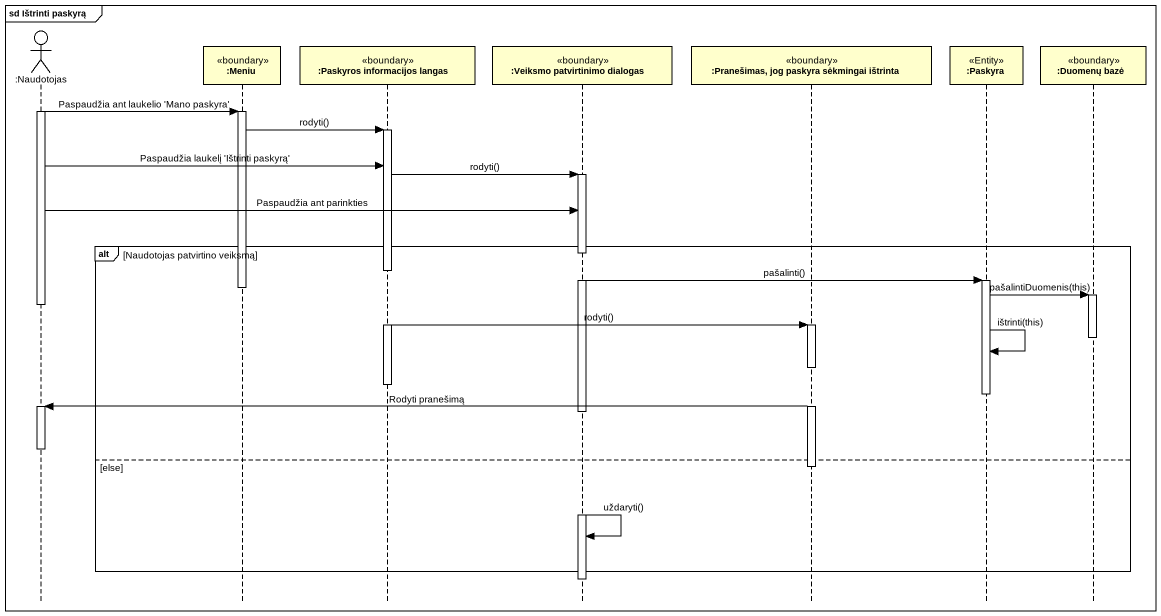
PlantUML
@startuml
mainframe sd Ištrinti paskyrą
hide footbox
actor ":Naudotojas" as Naudotojas
participant ":Meniu" as Meniu <<boundary>>
participant ":Paskyros informacijos langas" as Paskyros_informacijos_langas <<boundary>>
participant ":Veiksmo patvirtinimo dialogas" as Veiksmo_patvirtinimo <<boundary>>
participant ":Pranešimas, jog paskyra sėkmingai ištrinta" as Pranešimas_jog_paskyra <<boundary>>
participant ":Paskyra" as Paskyra <<Entity>>
participant ":Duomenų bazė" as Duomenų_bazė <<boundary>>

activate Naudotojas
Naudotojas -> Meniu : Paspaudžia ant laukelio 'Mano paskyra'
activate Meniu
Meniu -> Paskyros_informacijos_langas : rodyti()
activate Paskyros_informacijos_langas
Naudotojas -> Paskyros_informacijos_langas : Paspaudžia laukelį 'Ištrinti paskyrą'
Paskyros_informacijos_langas -> Veiksmo_patvirtinimo : rodyti()
activate Veiksmo_patvirtinimo
Naudotojas -> Veiksmo_patvirtinimo : Paspaudžia ant parinkties
alt Naudotojas patvirtino veiksmą
  deactivate Paskyros_informacijos_langas
  Veiksmo_patvirtinimo -> Paskyra : pašalinti()
  activate Paskyra
  deactivate Meniu
  Paskyra -> Duomenų_bazė : pašalintiDuomenis(this)
  activate Duomenų_bazė
  deactivate Naudotojas
  activate Paskyros_informacijos_langas
  Paskyros_informacijos_langas -> Pranešimas_jog_paskyra : rodyti()
  activate Pranešimas_jog_paskyra
  deactivate Duomenų_bazė
  Paskyra -> Paskyra : ištrinti(this)
  deactivate Paskyros_informacijos_langas
  deactivate Paskyra
  Pranešimas_jog_paskyra -> Naudotojas : Rodyti pranešimą
  activate Naudotojas
  deactivate Naudotojas
else else
  deactivate Pranešimas_jog_paskyra
  Veiksmo_patvirtinimo -> Veiksmo_patvirtinimo : uždaryti()
end
deactivate Veiksmo_patvirtinimo
@enduml
